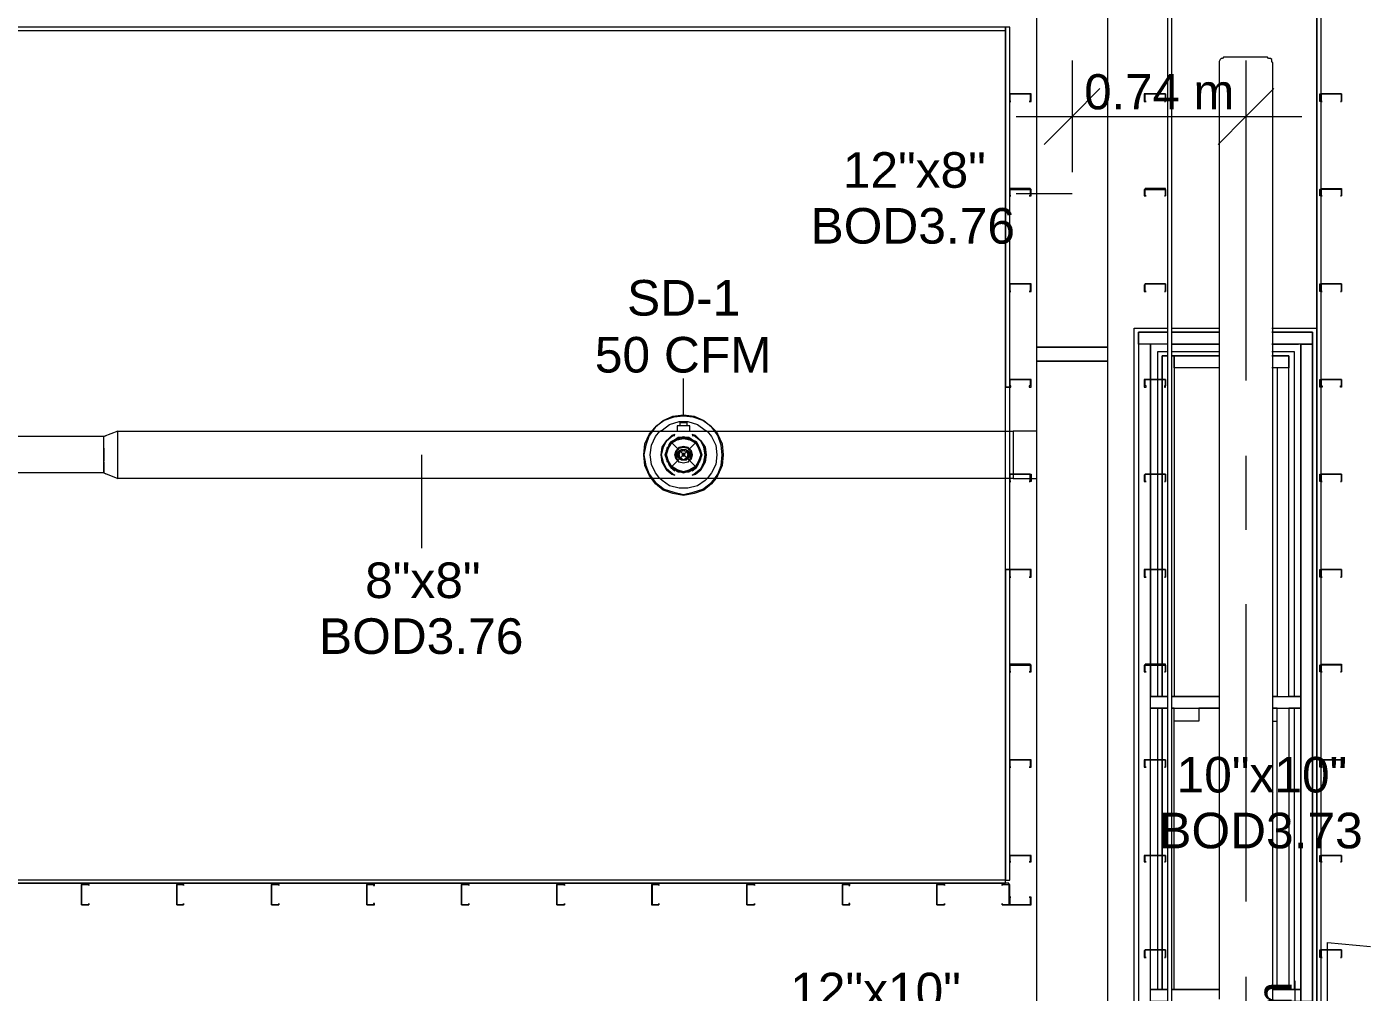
# Model space of a CAD drawing. Header units: metres. Extents: x -2 to 237, y -8 to 52.
# Drawn here: x 41.23 to 46.93, y 23.52 to 27.64 of the extents above; entities that cross this region are included whole.
import ezdxf

# ---------------------------------------------------------------- set-up
doc = ezdxf.new("R2010")
doc.units = ezdxf.units.M
doc.layers.add('HVAC - Ductos', color=5, linetype='Continuous', lineweight=0)
doc.layers.add('PDF2_Text', color=7, linetype='Continuous', lineweight=0)
doc.layers.add('PDF2_Geometry', color=7, linetype='Continuous', lineweight=0, true_color=0xaaaaaa)
doc.layers.add('PDF2_Solid Fills', color=7, linetype='Continuous', lineweight=0, true_color=0xffffff)
doc.styles.add('PDF Helvetica', font='')
doc.styles.get('PDF Helvetica').set_extended_font_data('Helvetica')

msp = doc.modelspace()

# ---------------------------------------------------------------- hatches: boundary and pattern name
at = {"layer": 'PDF2_Solid Fills', "lineweight": 0, "transparency": 33554559}
h = msp.add_hatch(color=256, dxfattribs=at)
h.paths.add_polyline_path([(46.8376, 26.9449), (46.8376, 26.9495), (46.7505, 26.9495)])
h.paths.add_polyline_path([(46.7505, 26.9449), (46.7459, 26.9449), (46.7459, 26.9174), (46.746, 26.9174)])
h = msp.add_hatch(color=256, dxfattribs=at)
h.paths.add_polyline_path([(46.8376, 24.9152), (46.8376, 24.9198), (46.7505, 24.9198)])
h.paths.add_polyline_path([(46.7505, 24.9152), (46.7459, 24.9152), (46.7459, 24.8877)])
h = msp.add_hatch(color=256, dxfattribs=at)
h.paths.add_polyline_path([(43.9236, 23.9805), (43.9236, 23.9851), (43.8961, 23.9851)])
h.paths.add_polyline_path([(43.8961, 23.9805), (43.8916, 23.9805), (43.8916, 23.8935)])

# ---------------------------------------------------------------- linework, layer by layer
at = {"layer": 'HVAC - Ductos', "lineweight": 0}
for points in [[(45.8387, 29.529), (45.8387, 26.2714), (45.5364, 26.2714), (45.5364, 29.529)], [(45.5364, 26.2118), (45.5364, 26.2714), (45.8387, 26.2714), (45.8387, 26.2118)], [(45.8387, 26.2118), (45.8387, 15.6922), (45.5364, 15.6922), (45.5364, 26.2118)], [(44.0427, 25.9507), (44.0427, 25.9369), (44.0152, 25.9369), (44.0152, 25.9507)], [(41.6144, 25.914), (45.4356, 25.914), (45.4356, 25.7124), (41.6144, 25.7124)], [(43.9923, 25.9002), (43.9786, 25.8957), (43.9557, 25.8728), (43.9374, 25.8453), (43.9328, 25.8132), (43.9374, 25.7812), (43.9557, 25.749), (43.9786, 25.7308), (43.9923, 25.7262), (43.9832, 25.7308), (43.9557, 25.7536), (43.942, 25.7812), (43.9328, 25.8132), (43.942, 25.8453), (43.9557, 25.8728), (43.9832, 25.8957), (43.9923, 25.8957), (43.9832, 25.8957), (43.9557, 25.8728), (43.942, 25.8453), (43.9328, 25.8132), (43.942, 25.7812), (43.9557, 25.7536), (43.9832, 25.7308), (43.9923, 25.7262), (43.9786, 25.7308), (43.9557, 25.749), (43.9374, 25.7812), (43.9328, 25.8132), (43.9374, 25.8453), (43.9557, 25.8728), (43.9786, 25.8957)], [(44.1252, 25.8132), (44.1207, 25.7812), (44.1023, 25.749), (44.0794, 25.7308), (44.0657, 25.7262), (44.0748, 25.7308), (44.1023, 25.7536), (44.1161, 25.7812), (44.1207, 25.8132), (44.1161, 25.8453), (44.1023, 25.8728), (44.0748, 25.8957), (44.0657, 25.8957), (44.0748, 25.8957), (44.1023, 25.8728), (44.1161, 25.8453), (44.1207, 25.8132), (44.1161, 25.7812), (44.1023, 25.7536), (44.0748, 25.7308), (44.0657, 25.7262), (44.0794, 25.7308), (44.1023, 25.749), (44.1207, 25.7812), (44.1252, 25.8132), (44.1207, 25.8453), (44.1023, 25.8728), (44.0794, 25.8957), (44.0657, 25.9002), (44.0794, 25.8957), (44.1023, 25.8728), (44.1207, 25.8453)], [(45.4356, 25.914), (45.4356, 25.7124), (45.5364, 25.7124), (45.5364, 25.914)], [(43.9603, 25.8407), (43.974, 25.8682), (43.9603, 25.8407), (43.9511, 25.8132)], [(43.9649, 25.8407), (43.9786, 25.8636), (44.0015, 25.8774), (44.029, 25.8819), (44.0565, 25.8774), (44.0794, 25.8636), (44.0931, 25.8407), (44.1023, 25.8132), (44.0931, 25.7857), (44.0794, 25.7628), (44.0565, 25.749), (44.029, 25.7399), (44.0015, 25.749), (43.9786, 25.7628), (43.9649, 25.7857), (43.9557, 25.8132)], [(43.9969, 25.8315), (44.0106, 25.8453), (44.029, 25.8499), (44.0473, 25.8453), (44.0611, 25.8315), (44.0657, 25.8132), (44.0611, 25.7948), (44.0473, 25.7812), (44.029, 25.7766), (44.0106, 25.7812), (43.9969, 25.7948), (43.9923, 25.8132)], [(44.0015, 25.8315), (44.0106, 25.8407), (44.029, 25.8453), (44.0473, 25.8407), (44.0565, 25.8315), (44.0611, 25.8132), (44.0565, 25.7948), (44.0473, 25.7812), (44.029, 25.7766), (44.0106, 25.7812), (44.0015, 25.7948), (43.9969, 25.8132)], [(44.0061, 25.827), (44.0198, 25.8361), (44.0382, 25.8361), (44.0519, 25.827), (44.0565, 25.8132), (44.0519, 25.7994), (44.0382, 25.7903), (44.0198, 25.7903), (44.0061, 25.7994), (44.0015, 25.8132)], [(44.0106, 25.827), (44.0198, 25.8361), (44.0382, 25.8361), (44.0473, 25.827), (44.0519, 25.8132), (44.0473, 25.7994), (44.0382, 25.7903), (44.0198, 25.7903), (44.0106, 25.7994), (44.0061, 25.8132)], [(44.0152, 25.827), (44.029, 25.8315), (44.0427, 25.827), (44.0473, 25.8132), (44.0427, 25.7994), (44.029, 25.7903), (44.0152, 25.7994), (44.0106, 25.8132)], [(44.0977, 25.7857), (44.084, 25.7582), (44.0565, 25.7445), (44.029, 25.7353), (44.0015, 25.7445), (44.029, 25.7353), (44.0565, 25.7445), (44.084, 25.7582), (44.0977, 25.7857), (44.1069, 25.8132)], [(44.0244, 25.8178), (44.0244, 25.8132), (44.0244, 25.8178), (44.0336, 25.8178), (44.0336, 25.8132), (44.0336, 25.8178)], [(44.0336, 25.8086), (44.0336, 25.8132), (44.0336, 25.8086), (44.0244, 25.8086), (44.0244, 25.8132), (44.0244, 25.8086)]]:
    msp.add_lwpolyline(points, close=True, dxfattribs=at)
for points in [[(45.6876, 27.4947), (45.6876, 27.2564), (45.6876, 27.0182)], [(46.4298, 27.4947), (46.4298, 27.2564), (46.4298, 27.0182)], [(45.8067, 27.3756), (45.6876, 27.2564), (45.5684, 27.1373)], [(46.549, 27.3756), (46.4298, 27.2564), (46.3107, 27.1373)], [(45.4494, 27.2564), (46.668, 27.2564)], [(45.6876, 26.9266), (45.4494, 26.9266)], [(44.029, 25.9827), (44.029, 26.1385)], [(43.8916, 25.914), (43.9098, 25.9323), (43.942, 25.9599), (43.9832, 25.9781), (44.029, 25.9827), (44.0748, 25.9781), (44.1161, 25.9599), (44.1481, 25.9323), (44.1665, 25.914)], [(44.1619, 25.914), (44.1481, 25.9323), (44.1115, 25.9599), (44.0703, 25.9736), (44.029, 25.9781), (43.9878, 25.9736), (43.9465, 25.9599), (43.9098, 25.9323), (43.8961, 25.914)], [(43.9282, 25.914), (43.9374, 25.9186), (43.9695, 25.9415), (44.0106, 25.9553), (44.0473, 25.9553), (44.0885, 25.9415), (44.1207, 25.9186), (44.1298, 25.914)], [(41.5549, 25.8453), (41.5549, 25.8499), (41.5549, 25.8682), (41.5549, 25.8774), (41.5549, 25.8819), (41.5549, 25.8865), (41.5549, 25.8911), (39.7817, 25.8911), (39.7817, 25.8865), (39.7817, 25.8819), (39.7817, 25.8682), (39.7817, 25.8407), (39.7817, 25.8132), (39.7817, 25.7857), (39.7817, 25.7582), (39.7817, 25.7445), (39.7817, 25.7353)], [(41.564, 25.7308), (41.5549, 25.7353), (41.6144, 25.7124), (41.6144, 25.914), (41.5549, 25.8911), (41.564, 25.8957)], [(41.5549, 25.7353), (41.5549, 25.7445), (41.5549, 25.7582), (41.5549, 25.7857), (41.5549, 25.8132), (41.5549, 25.8407), (41.5549, 25.8682), (41.5549, 25.8819), (41.5549, 25.8911)], [(43.8961, 25.914), (43.8824, 25.8957), (43.8686, 25.8545), (43.8594, 25.8132), (43.8686, 25.7674), (43.8824, 25.7308), (43.8961, 25.7124)], [(43.8916, 25.7124), (43.8824, 25.7262), (43.864, 25.7674), (43.8594, 25.8132), (43.864, 25.8591), (43.8824, 25.9002), (43.8916, 25.914)], [(43.9282, 25.7124), (43.9098, 25.7353), (43.8916, 25.772), (43.887, 25.8132), (43.8916, 25.8545), (43.9098, 25.8911), (43.9282, 25.914)], [(44.0015, 25.8819), (44.029, 25.8865), (44.0106, 25.8819), (43.9923, 25.8774), (43.974, 25.8682), (43.9649, 25.8499), (43.9557, 25.8315), (43.9511, 25.8132), (43.9557, 25.7948), (43.9649, 25.7766), (43.974, 25.7582), (43.9923, 25.7445)], [(43.9969, 25.8819), (44.0015, 25.8819), (43.974, 25.8682), (44.0015, 25.8819), (44.029, 25.8911), (44.0565, 25.8819), (44.084, 25.8682), (44.0977, 25.8407), (44.0977, 25.8453)], [(44.0565, 25.914), (44.0565, 25.9369), (44.0519, 25.9369), (44.0473, 25.9369), (44.0427, 25.9369), (44.0336, 25.9369), (44.029, 25.9369), (44.0244, 25.9369), (44.0152, 25.9369), (44.0106, 25.9369), (44.0061, 25.9369), (44.0015, 25.9369), (44.0015, 25.914)], [(44.0106, 25.9369), (44.0061, 25.9369)], [(44.0061, 25.8819), (44.029, 25.8865), (44.0473, 25.8819), (44.0657, 25.8774)], [(44.0519, 25.8819), (44.029, 25.8865), (44.0565, 25.8819), (44.0611, 25.8819)], [(44.0519, 25.9369), (44.0473, 25.9369)], [(44.1298, 25.914), (44.1481, 25.8911), (44.1665, 25.8545), (44.171, 25.8132), (44.1665, 25.772), (44.1481, 25.7353), (44.1298, 25.7124)], [(44.1619, 25.7124), (44.1756, 25.7308), (44.1893, 25.7674), (44.1939, 25.8132), (44.1893, 25.8545), (44.1756, 25.8957), (44.1619, 25.914)], [(44.1665, 25.914), (44.1756, 25.9002), (44.1939, 25.8591), (44.1985, 25.8132), (44.1939, 25.7674), (44.1756, 25.7262), (44.1665, 25.7124)], [(41.5549, 25.8407), (41.5549, 25.8315), (41.5549, 25.8132), (41.5549, 25.7948), (41.5549, 25.7857)], [(44.0657, 25.7445), (44.084, 25.7582), (44.0931, 25.7766), (44.1023, 25.7948), (44.1069, 25.8132), (44.1023, 25.8315), (44.0931, 25.8499), (44.084, 25.8682), (44.0657, 25.8774), (44.0794, 25.8636), (44.0931, 25.8499), (44.0977, 25.8315), (44.1023, 25.8132), (44.0977, 25.7948), (44.0931, 25.7766), (44.0794, 25.7628), (44.0657, 25.749), (44.0473, 25.7399), (44.029, 25.7399), (44.0106, 25.7399), (43.9923, 25.749), (43.9786, 25.7628), (43.9649, 25.7766), (43.9557, 25.7948), (43.9557, 25.8132), (43.9603, 25.8361)], [(43.9557, 25.8132), (43.9557, 25.8315), (43.9649, 25.8499), (43.9786, 25.8636), (43.9923, 25.8774)], [(43.9557, 25.8407), (43.9603, 25.8407), (43.9603, 25.8453)], [(43.9649, 25.8453), (43.9786, 25.8636), (43.9969, 25.8774)], [(44.0015, 25.8819), (44.0015, 25.8819)], [(44.0565, 25.8819), (44.0565, 25.8819)], [(44.0565, 25.8819), (44.084, 25.8682), (44.0977, 25.8407)], [(44.0611, 25.8774), (44.0794, 25.8636), (44.0931, 25.8453)], [(44.0977, 25.8407), (44.0977, 25.8407)], [(44.1069, 25.8132), (44.0977, 25.8407), (44.1069, 25.8132)], [(44.0977, 25.8361), (44.1023, 25.8132), (44.0977, 25.7857), (44.0977, 25.7812)], [(41.5549, 25.7812), (41.5549, 25.7766), (41.5549, 25.7582), (41.5549, 25.7445), (41.5549, 25.7399), (41.5549, 25.7353), (39.7817, 25.7353)], [(42.911, 25.8132), (42.911, 25.4146)], [(43.9511, 25.8132), (43.9603, 25.7857), (43.9511, 25.8132)], [(43.9603, 25.7857), (43.974, 25.7582), (44.0015, 25.7445), (43.974, 25.7582), (43.9603, 25.7857), (43.9557, 25.8086)], [(43.9603, 25.7812), (43.9603, 25.7857), (43.9557, 25.7857)], [(44.0015, 25.7399), (44.0015, 25.7445), (43.9969, 25.7445), (43.9786, 25.7628), (43.9649, 25.7812)], [(44.0931, 25.7812), (44.0794, 25.7628), (44.0611, 25.7445), (44.0565, 25.7445), (44.0565, 25.7399)], [(44.0977, 25.7857), (44.0977, 25.7857)], [(44.0519, 25.7445), (44.029, 25.7399), (44.0061, 25.7445)], [(44.1665, 25.7124), (44.1481, 25.6895), (44.1161, 25.662), (44.0748, 25.6483), (44.029, 25.6391), (43.9832, 25.6483), (43.942, 25.662), (43.9098, 25.6895), (43.8916, 25.7124)], [(43.8961, 25.7124), (43.9098, 25.6941), (43.9465, 25.6666), (43.9878, 25.6528), (44.029, 25.6437), (44.0703, 25.6528), (44.1115, 25.6666), (44.1481, 25.6941), (44.1619, 25.7124)], [(44.1298, 25.7124), (44.1207, 25.7032), (44.0885, 25.6804), (44.0473, 25.6712), (44.0106, 25.6712), (43.9695, 25.6804), (43.9374, 25.7032), (43.9282, 25.7124)], [(46.6406, 22.9176), (46.6406, 23.5682)]]:
    msp.add_lwpolyline(points, dxfattribs=at)
at = {"layer": 'PDF2_Geometry', "lineweight": 0}
for points in [[(46.0954, 32.0168), (46.0954, 23.4216), (46.1045, 23.4216), (46.1136, 23.4216), (46.1136, 23.4628), (46.1136, 32.0168)], [(46.7322, 32.0168), (46.7322, 23.4216), (46.7505, 23.4216), (46.7505, 32.0168)], [(38.256, 27.623), (45.4035, 27.623), (45.4035, 27.6367), (38.2377, 27.6367), (38.2377, 27.623), (38.2377, 23.9988), (38.256, 23.9988)], [(45.4035, 27.6367), (45.4035, 26.1019), (45.4218, 26.1019), (45.4218, 27.6367)], [(45.5134, 27.3206), (45.5134, 27.3526), (45.5089, 27.3526), (45.4218, 27.3526), (45.4218, 27.3206), (45.4264, 27.3206), (45.4218, 27.3206), (45.4218, 27.3526), (45.5089, 27.3526), (45.5089, 27.3206), (45.5043, 27.3206)], [(46.0862, 27.3206), (46.0862, 27.3526), (45.9992, 27.3526), (45.9946, 27.3526), (45.9946, 27.3206), (46.0037, 27.3206), (45.9992, 27.3206), (45.9992, 27.3526), (46.0862, 27.3526), (46.0862, 27.3206), (46.0816, 27.3206)], [(46.7459, 27.3526), (46.7505, 27.3526), (46.8376, 27.3526), (46.8376, 27.3206), (46.833, 27.3206), (46.8376, 27.3206), (46.8376, 27.3526), (46.7505, 27.3526), (46.7505, 27.3206), (46.7551, 27.3206), (46.7459, 27.3206)], [(45.5134, 26.9174), (45.5134, 26.9449), (45.5089, 26.9495), (45.4218, 26.9495), (45.4218, 26.9449), (45.4218, 26.9174), (45.4264, 26.9174), (45.4218, 26.9174), (45.4218, 26.9449), (45.5089, 26.9449), (45.5089, 26.9174), (45.5043, 26.9174)], [(46.0862, 26.9174), (46.0862, 26.9449), (46.0862, 26.9495), (45.9992, 26.9495), (45.9992, 26.9449), (45.9946, 26.9449), (45.9946, 26.9174), (46.0037, 26.9174), (45.9992, 26.9174), (45.9992, 26.9449), (46.0862, 26.9449), (46.0862, 26.9174), (46.0816, 26.9174)], [(46.7459, 26.9449), (46.7505, 26.9495), (46.8376, 26.9495), (46.8376, 26.9449), (46.8376, 26.9174), (46.833, 26.9174), (46.8376, 26.9174), (46.8376, 26.9449), (46.7505, 26.9449), (46.7505, 26.9174), (46.7551, 26.9174), (46.7459, 26.9174)], [(45.5134, 26.5097), (45.5134, 26.5371), (45.5134, 26.5417), (45.5089, 26.5417), (45.4218, 26.5417), (45.4218, 26.5371), (45.4218, 26.5097), (45.4264, 26.5097), (45.4218, 26.5097), (45.4218, 26.5371), (45.4218, 26.5417), (45.5089, 26.5417), (45.5089, 26.5371), (45.5089, 26.5097), (45.5043, 26.5097)], [(46.0862, 26.5097), (46.0862, 26.5371), (46.0862, 26.5417), (45.9992, 26.5417), (45.9946, 26.5371), (45.9946, 26.5097), (46.0037, 26.5097), (45.9992, 26.5097), (45.9992, 26.5371), (45.9992, 26.5417), (46.0862, 26.5417), (46.0862, 26.5371), (46.0862, 26.5097), (46.0816, 26.5097)], [(46.7459, 26.5371), (46.7459, 26.5417), (46.7505, 26.5417), (46.8376, 26.5417), (46.8376, 26.5371), (46.8376, 26.5097), (46.833, 26.5097), (46.8376, 26.5097), (46.8376, 26.5371), (46.8376, 26.5417), (46.7505, 26.5417), (46.7505, 26.5371), (46.7505, 26.5097), (46.7551, 26.5097), (46.7459, 26.5097)], [(45.9716, 26.3355), (46.0954, 26.3355)], [(46.1136, 26.3355), (46.3153, 26.3355)], [(46.3153, 26.2852), (46.1136, 26.2852)], [(46.5398, 26.3355), (46.7139, 26.3355)], [(46.0724, 26.1385), (46.0724, 26.2348), (46.0954, 26.2348), (46.0724, 26.2348)], [(45.5134, 26.1019), (45.5134, 26.134), (45.5089, 26.134), (45.4218, 26.134), (45.4218, 26.1019), (45.4264, 26.1019), (45.4264, 26.1064), (45.4218, 26.1064), (45.4218, 26.134), (45.5089, 26.134), (45.5089, 26.1064), (45.5043, 26.1064), (45.5043, 26.1019)], [(46.0862, 26.1019), (46.0862, 26.134), (45.9992, 26.134), (45.9946, 26.134), (45.9946, 26.1019), (46.0037, 26.1019), (46.0037, 26.1064), (45.9992, 26.1064), (45.9992, 26.134), (46.0862, 26.134), (46.0862, 26.1064), (46.0816, 26.1064), (46.0816, 26.1019)], [(46.022, 26.134), (46.022, 25.7308), (46.022, 25.323), (46.022, 24.9198), (46.022, 25.323), (46.022, 25.7308)], [(46.0724, 24.9198), (46.0724, 25.323), (46.0724, 25.7308), (46.0724, 26.134), (46.0724, 25.7308), (46.0724, 25.323)], [(46.7459, 26.134), (46.7505, 26.134), (46.8376, 26.134), (46.8376, 26.1019), (46.833, 26.1019), (46.833, 26.1064), (46.8376, 26.1064), (46.8376, 26.134), (46.7505, 26.134), (46.7505, 26.1064), (46.7551, 26.1064), (46.7551, 26.1019), (46.7459, 26.1019)], [(45.5043, 25.6987), (45.5089, 25.6987), (45.5089, 25.7262), (45.5089, 25.7308), (45.4218, 25.7308), (45.4218, 25.7262), (45.4218, 25.6987), (45.4264, 25.6987), (45.4218, 25.6987), (45.4218, 25.7262), (45.4218, 25.7308), (45.5089, 25.7308), (45.5134, 25.7308), (45.5134, 25.7262), (45.5134, 25.6987)], [(46.0862, 25.6987), (46.0862, 25.7262), (46.0862, 25.7308), (45.9992, 25.7308), (45.9946, 25.7262), (45.9946, 25.6987), (46.0037, 25.6987), (45.9992, 25.6987), (45.9992, 25.7262), (45.9992, 25.7308), (46.0862, 25.7308), (46.0862, 25.7262), (46.0862, 25.6987), (46.0816, 25.6987)], [(46.7459, 25.7262), (46.7459, 25.7308), (46.7505, 25.7308), (46.8376, 25.7308), (46.8376, 25.7262), (46.8376, 25.6987), (46.833, 25.6987), (46.8376, 25.6987), (46.8376, 25.7262), (46.8376, 25.7308), (46.7505, 25.7308), (46.7505, 25.7262), (46.7505, 25.6987), (46.7551, 25.6987), (46.7459, 25.6987)], [(45.4035, 25.323), (45.4035, 23.9988), (45.4218, 23.9988), (45.4218, 25.323)], [(45.5134, 25.2909), (45.5134, 25.323), (45.5089, 25.323), (45.4218, 25.323), (45.4218, 25.2909), (45.4264, 25.2909), (45.4218, 25.2909), (45.4218, 25.323), (45.5089, 25.323), (45.5089, 25.2909), (45.5043, 25.2909)], [(46.0862, 25.2909), (46.0862, 25.323), (45.9992, 25.323), (45.9946, 25.323), (45.9946, 25.2909), (46.0037, 25.2909), (45.9992, 25.2909), (45.9992, 25.323), (46.0862, 25.323), (46.0862, 25.2909), (46.0816, 25.2909)], [(46.7459, 25.323), (46.7505, 25.323), (46.8376, 25.323), (46.8376, 25.2909), (46.833, 25.2909), (46.8376, 25.2909), (46.8376, 25.323), (46.7505, 25.323), (46.7505, 25.2909), (46.7551, 25.2909), (46.7459, 25.2909)], [(45.5134, 24.8877), (45.5134, 24.9152), (45.5089, 24.9198), (45.4218, 24.9198), (45.4218, 24.9152), (45.4218, 24.8877), (45.4264, 24.8877), (45.4218, 24.8877), (45.4218, 24.9152), (45.5089, 24.9152), (45.5089, 24.8877), (45.5043, 24.8877)], [(46.0862, 24.8877), (46.0862, 24.9152), (46.0862, 24.9198), (45.9992, 24.9198), (45.9992, 24.9152), (45.9946, 24.9152), (45.9946, 24.8877), (46.0037, 24.8877), (45.9992, 24.8877), (45.9992, 24.9152), (46.0862, 24.9152), (46.0862, 24.8877), (46.0816, 24.8877)], [(46.7459, 24.9152), (46.7505, 24.9198), (46.8376, 24.9198), (46.8376, 24.9152), (46.8376, 24.8877), (46.833, 24.8877), (46.8376, 24.8877), (46.8376, 24.9152), (46.7505, 24.9152), (46.7505, 24.8877), (46.7551, 24.8877), (46.7459, 24.8877)], [(46.0724, 24.7823), (46.0724, 24.9152)], [(46.022, 24.7823), (46.0954, 24.7823)], [(46.0724, 23.5315), (46.0724, 23.701), (46.0724, 24.1042), (46.0724, 24.512), (46.0724, 24.7319), (46.0724, 24.512), (46.0724, 24.1042), (46.0724, 23.701), (46.0724, 23.5315), (46.0954, 23.5315), (46.022, 23.5315), (46.0954, 23.5315)], [(46.0954, 24.7319), (46.022, 24.7319)], [(46.1228, 24.7319), (46.2282, 24.7319), (46.2282, 24.677), (46.1228, 24.677)], [(45.5134, 24.48), (45.5134, 24.512), (45.5089, 24.512), (45.4218, 24.512), (45.4218, 24.48), (45.4264, 24.48), (45.4218, 24.48), (45.4218, 24.512), (45.5089, 24.512), (45.5089, 24.48), (45.5043, 24.48)], [(46.0862, 24.48), (46.0862, 24.512), (45.9992, 24.512), (45.9946, 24.512), (45.9946, 24.48), (46.0037, 24.48), (45.9992, 24.48), (45.9992, 24.512), (46.0862, 24.512), (46.0862, 24.48), (46.0816, 24.48)], [(46.7459, 24.512), (46.7505, 24.512), (46.8376, 24.512), (46.8376, 24.48), (46.833, 24.48), (46.8376, 24.48), (46.8376, 24.512), (46.7505, 24.512), (46.7505, 24.48), (46.7551, 24.48), (46.7459, 24.48)], [(45.5134, 24.0768), (45.5134, 24.1042), (45.5089, 24.1042), (45.4218, 24.1042), (45.4218, 24.0768), (45.4264, 24.0768), (45.4218, 24.0768), (45.4218, 24.1042), (45.5089, 24.1042), (45.5089, 24.0768), (45.5043, 24.0768)], [(46.0862, 24.0768), (46.0862, 24.1042), (45.9992, 24.1042), (45.9946, 24.1042), (45.9946, 24.0768), (46.0037, 24.0768), (45.9992, 24.0768), (45.9992, 24.1042), (46.0862, 24.1042), (46.0862, 24.0768), (46.0816, 24.0768)], [(46.7459, 24.1042), (46.7505, 24.1042), (46.8376, 24.1042), (46.8376, 24.0768), (46.833, 24.0768), (46.8376, 24.0768), (46.8376, 24.1042), (46.7505, 24.1042), (46.7505, 24.0768), (46.7551, 24.0768), (46.7459, 24.0768)], [(38.256, 23.9851), (45.4035, 23.9851), (45.4035, 23.9988), (38.256, 23.9988)], [(41.4908, 23.9851), (41.4587, 23.9851), (41.4587, 23.9805), (41.4587, 23.8935), (41.4908, 23.8935), (41.4908, 23.8981), (41.4908, 23.8935), (41.4587, 23.8935), (41.4587, 23.9805), (41.4908, 23.9805), (41.4908, 23.9759)], [(41.8939, 23.9851), (41.8665, 23.9851), (41.8665, 23.9805), (41.8665, 23.8935), (41.8939, 23.8935), (41.8939, 23.8981), (41.8939, 23.8935), (41.8665, 23.8935), (41.8665, 23.9805), (41.8939, 23.9805), (41.8939, 23.9759)], [(42.3017, 23.9851), (42.2742, 23.9851), (42.2696, 23.9805), (42.2696, 23.8935), (42.2742, 23.8935), (42.3017, 23.8935), (42.3017, 23.8981), (42.3017, 23.8935), (42.2742, 23.8935), (42.2696, 23.8935), (42.2696, 23.9805), (42.2742, 23.9805), (42.3017, 23.9805), (42.3017, 23.9759)], [(42.7094, 23.9851), (42.6774, 23.9851), (42.6774, 23.9805), (42.6774, 23.8935), (42.7094, 23.8935), (42.7094, 23.8981), (42.7049, 23.8981), (42.7049, 23.8935), (42.6774, 23.8935), (42.6774, 23.9805), (42.7049, 23.9805), (42.7049, 23.9759), (42.7094, 23.9759)], [(43.1127, 23.9851), (43.0851, 23.9851), (43.0805, 23.9805), (43.0805, 23.8935), (43.0851, 23.8935), (43.1127, 23.8935), (43.1127, 23.8981), (43.1127, 23.8935), (43.0851, 23.8935), (43.0805, 23.8935), (43.0805, 23.9805), (43.0851, 23.9805), (43.1127, 23.9805), (43.1127, 23.9759)], [(43.5205, 23.9851), (43.4883, 23.9851), (43.4883, 23.9805), (43.4883, 23.8935), (43.5205, 23.8935), (43.5205, 23.8981), (43.5205, 23.8935), (43.4883, 23.8935), (43.4883, 23.9805), (43.5205, 23.9805), (43.5205, 23.9759)], [(43.9236, 23.9851), (43.8961, 23.9851), (43.8961, 23.9805), (43.8916, 23.9805), (43.8916, 23.8935), (43.8961, 23.8935), (43.9236, 23.8935), (43.9236, 23.8981), (43.9236, 23.8935), (43.8961, 23.8935), (43.8961, 23.9805), (43.9236, 23.9805), (43.9236, 23.9759)], [(44.3314, 23.9851), (44.2993, 23.9851), (44.2993, 23.9805), (44.2993, 23.8935), (44.3314, 23.8935), (44.3314, 23.8981), (44.3314, 23.8935), (44.2993, 23.8935), (44.2993, 23.9805), (44.3314, 23.9805), (44.3314, 23.9759)], [(44.7391, 23.9851), (44.7071, 23.9851), (44.7071, 23.9805), (44.7071, 23.8935), (44.7391, 23.8935), (44.7391, 23.8981), (44.7345, 23.8981), (44.7345, 23.8935), (44.7071, 23.8935), (44.7071, 23.9805), (44.7345, 23.9805), (44.7345, 23.9759), (44.7391, 23.9759)], [(45.1423, 23.9851), (45.1148, 23.9851), (45.1102, 23.9805), (45.1102, 23.8935), (45.1148, 23.8935), (45.1423, 23.8935), (45.1423, 23.8981), (45.1423, 23.8935), (45.1148, 23.8935), (45.1102, 23.8935), (45.1102, 23.9805), (45.1148, 23.9805), (45.1423, 23.9805), (45.1423, 23.9759)], [(45.3897, 23.8935), (45.4172, 23.8935), (45.4218, 23.8935), (45.4218, 23.9805), (45.4172, 23.9805), (45.4172, 23.9851), (45.3897, 23.9851), (45.3897, 23.9759), (45.3897, 23.9805), (45.4172, 23.9805), (45.4172, 23.8935), (45.3897, 23.8935), (45.3897, 23.8981)], [(45.4218, 23.9256), (45.4218, 23.8981), (45.4218, 23.8935), (45.5089, 23.8935), (45.5134, 23.8935), (45.5134, 23.8981), (45.5134, 23.9256), (45.5043, 23.9256), (45.5089, 23.9256), (45.5089, 23.8981), (45.5089, 23.8935), (45.4218, 23.8935), (45.4218, 23.8981), (45.4218, 23.9256), (45.4264, 23.9256)], [(46.0862, 23.669), (46.0862, 23.6965), (46.0862, 23.701), (45.9992, 23.701), (45.9946, 23.6965), (45.9946, 23.669), (46.0037, 23.669), (45.9992, 23.669), (45.9992, 23.6965), (45.9992, 23.701), (46.0862, 23.701), (46.0862, 23.6965), (46.0862, 23.669), (46.0816, 23.669)], [(46.7459, 23.6965), (46.7459, 23.701), (46.7505, 23.701), (46.8376, 23.701), (46.8376, 23.6965), (46.8376, 23.669), (46.833, 23.669), (46.8376, 23.669), (46.8376, 23.6965), (46.8376, 23.701), (46.7505, 23.701), (46.7505, 23.6965), (46.7505, 23.669), (46.7551, 23.669), (46.7459, 23.669)], [(46.5444, 23.5315), (46.6634, 23.5315)]]:
    msp.add_lwpolyline(points, close=True, dxfattribs=at)
for points in [[(46.1136, 23.4216), (46.1136, 23.4628), (46.1136, 32.0168)], [(46.7322, 23.4216), (46.7322, 32.0168)], [(45.4035, 23.9988), (45.4035, 25.323), (45.4035, 26.1019), (45.4035, 27.6367), (38.2377, 27.6367)], [(46.5444, 23.4903), (46.5444, 27.4855), (46.5398, 27.4901), (46.5398, 27.4993), (46.5352, 27.5039), (46.526, 27.5039), (46.5214, 27.5085), (46.5123, 27.5085), (46.3427, 27.5085), (46.3336, 27.5085), (46.329, 27.5039), (46.3245, 27.5039), (46.3199, 27.4993), (46.3153, 27.4901), (46.3153, 27.4855), (46.3153, 23.4903)], [(46.3153, 27.4718), (46.3153, 27.3481), (46.3153, 23.5315), (46.1136, 23.5315), (46.1228, 23.5315), (46.1228, 24.7319), (46.1136, 24.7319), (46.3153, 24.7319), (46.2282, 24.7319), (46.3153, 24.7319)], [(46.5444, 24.7823), (46.6634, 24.7823), (46.6634, 24.7319), (46.6131, 24.7319), (46.6131, 23.5315), (46.5444, 23.5315), (46.5444, 27.3481), (46.5444, 27.4718)], [(46.4298, 27.3985), (46.4298, 26.1294)], [(46.7505, 27.3526), (46.7505, 27.3526)], [(46.7551, 27.3206), (46.7551, 27.3206)], [(46.833, 27.3206), (46.833, 27.3206)], [(46.8376, 27.3526), (46.8376, 27.3526)], [(46.8376, 27.3526), (46.8376, 27.3526)], [(46.7505, 26.9449), (46.7505, 26.9449)], [(46.7551, 26.9174), (46.7551, 26.9174)], [(46.833, 26.9174), (46.833, 26.9174)], [(46.8376, 26.9449), (46.8376, 26.9449)], [(46.7551, 26.5097), (46.7551, 26.5097)], [(46.833, 26.5097), (46.833, 26.5097)], [(46.0954, 23.1558), (46.0908, 23.1558), (45.9533, 23.1558), (45.9533, 23.1741), (45.9533, 26.3355), (45.9533, 26.3538), (46.0954, 26.3538)], [(46.1136, 26.3538), (46.3153, 26.3538)], [(46.5398, 26.3538), (46.7322, 26.3538)], [(46.0954, 26.2852), (45.9716, 26.2852), (45.9716, 26.3355), (45.9716, 23.1741), (46.0908, 23.1741), (46.0908, 23.4628), (46.0908, 23.4812), (46.0954, 23.4812), (46.022, 23.4812), (46.045, 23.4812)], [(46.022, 26.2852), (46.022, 26.1385), (46.022, 26.2852), (45.9716, 26.2852), (45.9716, 23.1741), (46.022, 23.1741), (46.022, 23.2245), (46.077, 23.2245)], [(46.5627, 23.5315), (46.5627, 24.7319), (46.6131, 24.7319), (46.6131, 23.5315), (46.6634, 23.5315), (46.6634, 23.4812), (46.5444, 23.4812), (46.7139, 23.4812), (46.7139, 26.3355), (46.7139, 26.2852), (46.7139, 23.4812), (46.6634, 23.4812), (46.6634, 26.2852), (46.6634, 24.7823), (46.6131, 24.7823), (46.6131, 26.2348), (46.5398, 26.2348), (46.6131, 26.2348), (46.6131, 26.1843), (46.5398, 26.1843)], [(46.6634, 26.2852), (46.7139, 26.2852), (46.5398, 26.2852), (46.6543, 26.2852), (46.6131, 26.2852)], [(46.0541, 26.1385), (46.0541, 26.253), (46.0724, 26.253), (46.0954, 26.253)], [(46.1136, 26.253), (46.3153, 26.253)], [(46.3153, 26.1843), (46.1228, 26.1843), (46.1228, 26.2348), (46.3153, 26.2348), (46.1136, 26.2348), (46.1228, 26.2348), (46.1228, 24.7823), (46.3153, 24.7823), (46.1136, 24.7823), (46.3153, 24.7823)], [(46.5398, 26.253), (46.6131, 26.253), (46.636, 26.253), (46.636, 24.7823)], [(46.6131, 24.7823), (46.6131, 26.1843), (46.5627, 26.1843), (46.5627, 24.7823), (46.5444, 24.7823), (46.6634, 24.7823)], [(46.0541, 24.9198), (46.0541, 25.323), (46.0541, 25.7308), (46.0541, 26.134)], [(46.7505, 26.134), (46.7505, 26.134)], [(46.8376, 26.134), (46.8376, 26.134)], [(46.8376, 26.134), (46.8376, 26.134)], [(45.4035, 25.323), (45.4218, 25.323), (45.4218, 26.1019), (45.4035, 26.1019)], [(46.4298, 25.8086), (46.4298, 25.4925)], [(45.4264, 25.6987), (45.4264, 25.6987)], [(45.5043, 25.6987), (45.5043, 25.6987)], [(46.7551, 25.6987), (46.7551, 25.6987)], [(46.833, 25.6987), (46.833, 25.6987)], [(46.7505, 25.323), (46.7505, 25.323)], [(46.8376, 25.323), (46.8376, 25.323)], [(46.8376, 25.323), (46.8376, 25.323)], [(46.7551, 25.2909), (46.7551, 25.2909)], [(46.833, 25.2909), (46.833, 25.2909)], [(46.4298, 25.1764), (46.4298, 23.9072)], [(46.0724, 23.2245), (46.0908, 23.2245), (46.0908, 23.1741), (46.022, 23.1741), (46.022, 23.2933), (46.022, 23.701), (46.022, 24.1042), (46.022, 24.512), (46.022, 24.9152), (46.022, 24.7823)], [(46.0541, 24.7823), (46.0541, 24.9152)], [(46.7505, 24.9152), (46.7505, 24.9152)], [(46.7551, 24.8877), (46.7551, 24.8877)], [(46.833, 24.8877), (46.833, 24.8877)], [(46.8376, 24.9152), (46.8376, 24.9152)], [(46.077, 24.7319), (46.022, 24.7319), (46.022, 24.7823), (46.077, 24.7823)], [(46.022, 23.5315), (46.022, 23.701), (46.022, 24.1042), (46.022, 24.512), (46.022, 24.7319)], [(46.0541, 23.5315), (46.0541, 23.701), (46.0541, 24.1042), (46.0541, 24.512), (46.0541, 24.7319)], [(46.5444, 24.677), (46.5627, 24.677), (46.5627, 24.7319), (46.5444, 24.7319), (46.6634, 24.7319), (46.6452, 24.7319)], [(46.636, 24.7319), (46.636, 23.5315)], [(46.6634, 24.7319), (46.6634, 23.5315)], [(46.7505, 24.512), (46.7505, 24.512)], [(46.7551, 24.48), (46.7551, 24.48)], [(46.833, 24.48), (46.833, 24.48)], [(46.8376, 24.512), (46.8376, 24.512)], [(46.8376, 24.512), (46.8376, 24.512)], [(46.7505, 24.1042), (46.7505, 24.1042)], [(46.7551, 24.0768), (46.7551, 24.0768)], [(46.833, 24.0768), (46.833, 24.0768)], [(46.8376, 24.1042), (46.8376, 24.1042)], [(46.8376, 24.1042), (46.8376, 24.1042)], [(45.4035, 23.9851), (38.256, 23.9851)], [(46.9659, 22.7435), (46.778, 22.7435), (46.778, 22.7939), (46.778, 23.701), (46.778, 23.7331), (46.9613, 23.7148)], [(46.7551, 23.669), (46.7551, 23.669)], [(46.833, 23.669), (46.833, 23.669)], [(46.4298, 23.5865), (46.4298, 23.2703)], [(46.077, 23.4812), (46.0908, 23.4812), (46.077, 23.4812), (46.022, 23.4812), (46.022, 23.5315), (46.077, 23.5315)], [(46.3107, 23.5315), (46.1136, 23.5315), (46.3153, 23.5315)]]:
    msp.add_lwpolyline(points, dxfattribs=at)
at = {"layer": 'PDF2_Geometry', "color": 254, "lineweight": 0, "true_color": 0xd2d2d2}
for points in [[(45.4722, 27.3526), (45.4722, 27.3526)], [(46.8376, 27.3344), (46.8376, 27.3344)], [(45.4218, 26.922), (45.4218, 26.922)], [(45.4448, 26.9449), (45.4448, 26.9495)], [(46.0678, 26.9449), (46.0724, 26.9495)], [(46.045, 26.5417), (46.045, 26.5417)], [(45.5134, 26.5097), (45.5134, 26.5097)], [(46.7459, 26.1156), (46.7505, 26.1156)], [(46.7642, 26.134), (46.7688, 26.134)], [(46.833, 25.6987), (46.833, 25.6987)], [(46.8376, 25.7032), (46.8376, 25.7032)], [(45.4539, 25.323), (45.4539, 25.323)], [(46.8376, 25.323), (46.8376, 25.323)], [(45.4218, 25.2909), (45.4218, 25.2909)], [(45.4264, 24.9152), (45.4264, 24.9198)], [(46.0496, 24.9152), (46.0541, 24.9198)], [(45.4218, 24.9106), (45.4218, 24.9106)], [(45.5089, 24.4983), (45.5134, 24.4983)], [(45.9946, 24.48), (45.9992, 24.48)], [(46.0266, 24.512), (46.0266, 24.512)], [(41.4587, 23.9668), (41.4587, 23.9668)], [(41.477, 23.9805), (41.477, 23.9851)], [(43.0805, 23.9576), (43.0805, 23.9576)], [(43.1081, 23.9805), (43.1081, 23.9851)], [(45.1102, 23.9759), (45.1102, 23.9759)], [(45.1148, 23.9805), (45.1194, 23.9851)], [(41.8893, 23.8935), (41.8893, 23.8935)], [(41.8939, 23.8981), (41.8939, 23.8981)], [(43.5159, 23.8935), (43.5205, 23.8935)], [(43.9007, 23.8935), (43.9007, 23.8935)], [(45.4081, 23.8935), (45.4081, 23.8935)], [(45.4172, 23.9026), (45.4218, 23.9026), (45.4218, 23.9072)], [(46.8376, 23.6919), (46.8376, 23.6965)]]:
    msp.add_lwpolyline(points, dxfattribs=at)
at = {"layer": 'PDF2_Geometry', "color": 8, "lineweight": 0, "true_color": 0x808080}
msp.add_lwpolyline([(44.0885, 25.8591), (44.0519, 25.8865), (44.0061, 25.8865), (43.9695, 25.8591), (43.9511, 25.8132), (43.9695, 25.7674), (44.0061, 25.7399), (44.0519, 25.7399), (44.0885, 25.7674), (44.1069, 25.8132)], close=True, dxfattribs=at)
for points in [[(44.0061, 25.8865), (44.0061, 25.8865)], [(43.9695, 25.8591), (43.9649, 25.8545)], [(43.9695, 25.8591), (43.9695, 25.8591)], [(43.974, 25.8682), (44.084, 25.7582)], [(44.084, 25.8682), (43.974, 25.7582)], [(44.0885, 25.8591), (44.0885, 25.8591)], [(44.0931, 25.8545), (44.0885, 25.8591)], [(43.9649, 25.772), (43.9695, 25.7674)], [(44.0885, 25.7674), (44.0931, 25.772)], [(43.9695, 25.7674), (43.9695, 25.7674)], [(44.0061, 25.7399), (44.0061, 25.7399)], [(44.0885, 25.7674), (44.0885, 25.7674)]]:
    msp.add_lwpolyline(points, dxfattribs=at)

# ---------------------------------------------------------------- texts
at = {"layer": 'PDF2_Text', "lineweight": 0, "attachment_point": 4, "style": 'PDF Helvetica'}
for s, insert, char_height in [('0.74 m', (45.7396, 27.3606), 0.15002), ('12"x8"', (44.7087, 27.0268), 0.1519), ('BOD3.76', (44.5712, 26.7886), 0.1519), ('SD-1', (43.7877, 26.4816), 0.1519), ('50 CFM', (43.6502, 26.2387), 0.1519), ('8"x8"', (42.6697, 25.2765), 0.1519), ('BOD3.76', (42.4727, 25.0383), 0.1519), ('10"x10"', (46.1336, 24.4472), 0.1519), ('BOD3.73', (46.0557, 24.209), 0.1519), ('12"x10"', (44.4841, 23.5263), 0.1519)]:
    msp.add_mtext(s, dxfattribs=dict(at, insert=insert, char_height=char_height))
at = {"layer": 'PDF2_Text', "lineweight": 0, "insert": (46.5508, 22.9257), "char_height": 0.15002, "attachment_point": 4, "rotation": 90, "style": 'PDF Helvetica'}
msp.add_mtext('0.18 m', dxfattribs=at)

doc.saveas('drawing.dxf')
